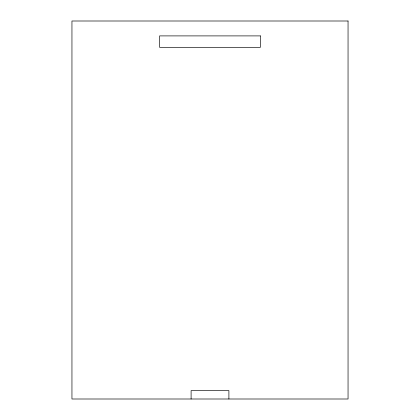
<?xml version="1.0" encoding="UTF-8"?>
<svg xmlns="http://www.w3.org/2000/svg" width="420" height="420" viewBox="0 0 420 420"><rect width="100%" height="100%" fill="white"/><g stroke="black" fill="none" stroke-linecap="round" stroke-linejoin="round"><path stroke-width="0.63" d="M228.9 399L228.9 390.6L191.1 390.6L191.1 399M348.049 21L71.951 21L71.951 399L348.049 399L348.049 21M260.4 35.899L159.6 35.899L159.6 47.324L260.4 47.324L260.4 35.899"/></g></svg>
